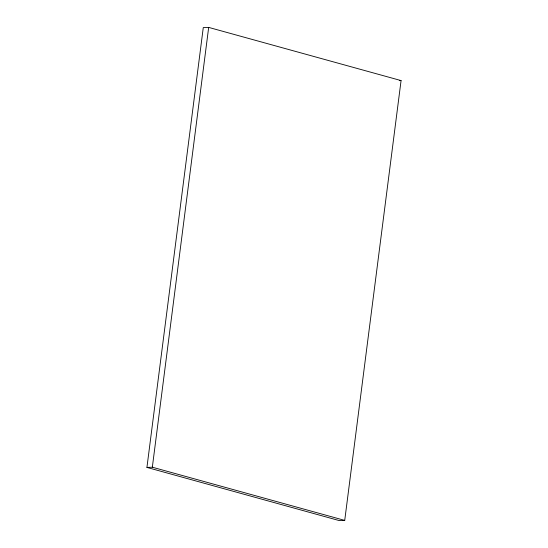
<?xml version="1.0" encoding="UTF-8"?>
<svg xmlns="http://www.w3.org/2000/svg" width="548" height="548" viewBox="0 0 548 548"><rect width="100%" height="100%" fill="white"/><g stroke="black" fill="none" stroke-linecap="round" stroke-linejoin="round"><path stroke-width="0.82" d="M146.933 467.417L203.274 27.605L208.678 27.4L401.068 80.583L344.726 520.395L339.322 520.6L146.933 467.417L152.337 467.211L344.726 520.395M152.337 467.211L208.678 27.4M399.519 80.638L401.068 80.583"/></g></svg>
